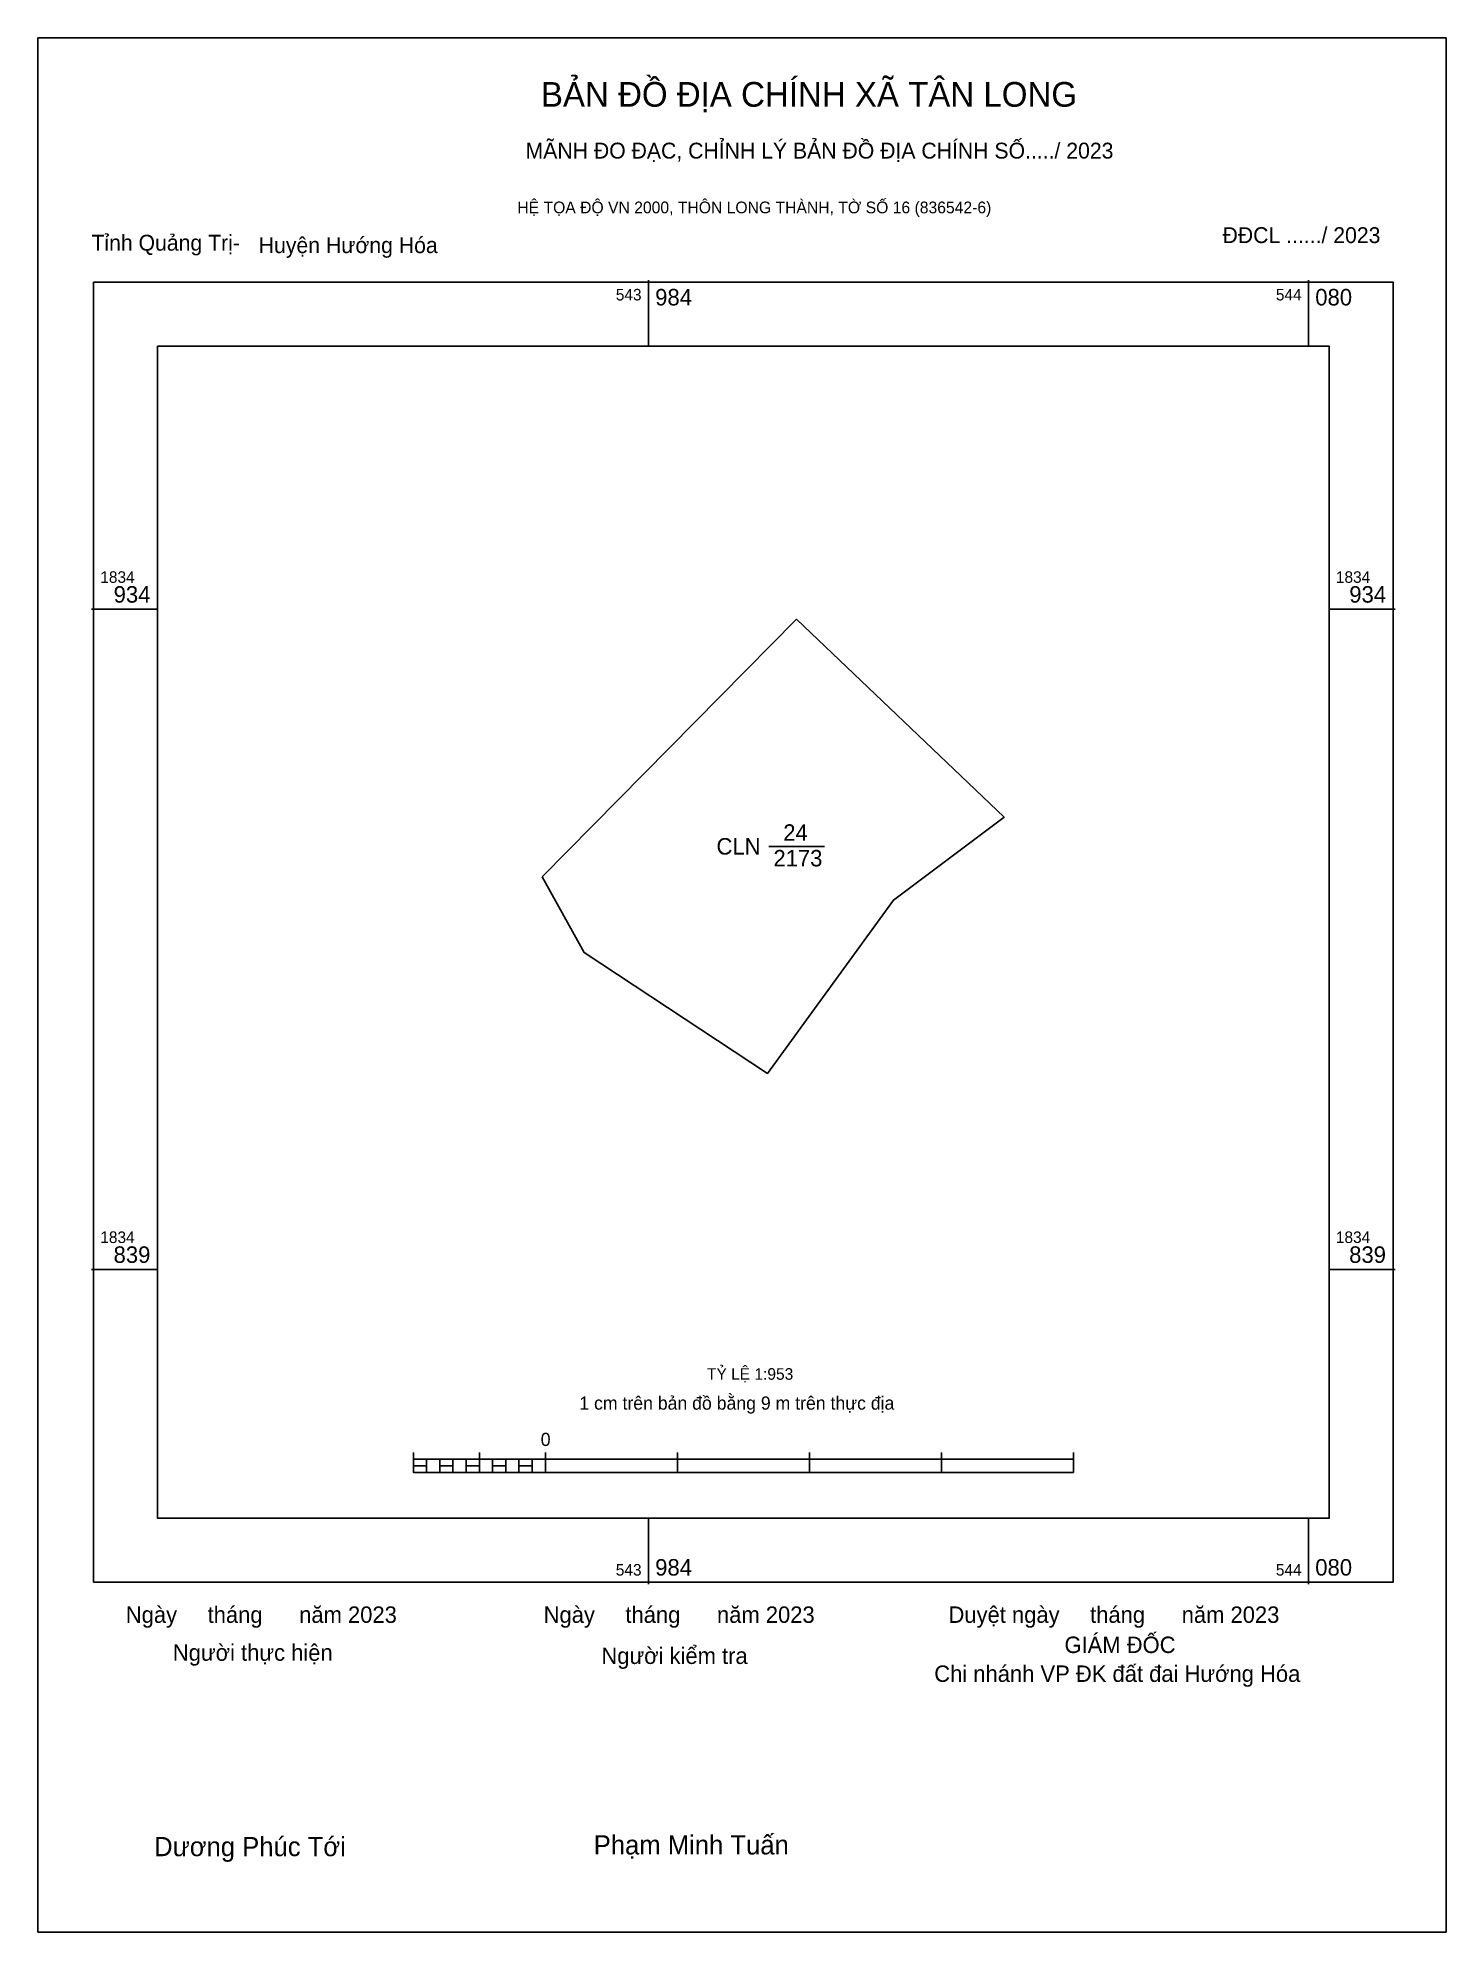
# Model space of a CAD drawing. Extents: x 543896 to 544100, y 1834744 to 1835018.
import ezdxf

# ---------------------------------------------------------------- set-up
doc = ezdxf.new("R2010")
doc.units = 0
for name, color, linetype in [('Level 10', 7, 'Continuous'), ('Level 13', 7, 'Continuous'), ('Level 15', 7, 'Continuous'), ('Level 6', 7, 'Continuous'), ('Level 62', 7, 'Continuous'), ('Level 63', 7, 'Continuous'), ('Level 9', 7, 'Continuous')]:
    doc.layers.add(name, color=color, linetype=linetype)

msp = doc.modelspace()

# ---------------------------------------------------------------- linework, layer by layer
at = {"layer": 'Level 10'}
msp.add_lwpolyline([(543969.34, 1834896.33), (544006.09, 1834933.54), (544036.11, 1834904.93), (544020.1, 1834892.96), (544001.89, 1834867.92), (543975.43, 1834885.38)], close=True, dxfattribs=at)
at = {"layer": 'Level 15'}
msp.add_lwpolyline([(543896.47, 1835017.53), (544099.98, 1835017.53), (544099.98, 1834743.86), (543896.47, 1834743.86)], close=True, dxfattribs=at)
at = {"layer": 'Level 62'}
msp.add_lwpolyline([(543913.77, 1834972.98), (544083.09, 1834972.98), (544083.09, 1834803.66), (543913.77, 1834803.66)], close=True, dxfattribs=at)
at = {"layer": 'Level 63'}
for p, q in [((543984.73, 1834982.52), (543984.73, 1834972.98)), ((544080.11, 1834982.52), (544080.11, 1834972.98)), ((543904.23, 1834934.99), (543913.77, 1834934.99)), ((544083.09, 1834934.99), (544092.63, 1834934.99)), ((543904.23, 1834839.6), (543913.77, 1834839.6)), ((544083.09, 1834839.6), (544092.63, 1834839.6)), ((543950.74, 1834813.14), (543950.74, 1834810.27)), ((543950.74, 1834812.18), (544046.13, 1834812.18)), ((543952.65, 1834812.18), (543952.65, 1834810.27)), ((543954.56, 1834812.18), (543954.56, 1834810.27)), ((543956.46, 1834812.18), (543956.46, 1834810.27)), ((543958.37, 1834812.18), (543958.37, 1834810.27)), ((543960.28, 1834813.14), (543960.28, 1834810.27)), ((543960.28, 1834812.18), (543960.28, 1834810.27)), ((543962.19, 1834812.18), (543962.19, 1834810.27)), ((543964.09, 1834812.18), (543964.09, 1834810.27)), ((543966, 1834812.18), (543966, 1834810.27)), ((543967.91, 1834812.18), (543967.91, 1834810.27)), ((543969.82, 1834813.14), (543969.82, 1834810.27)), ((543969.82, 1834812.18), (543969.82, 1834810.27)), ((543988.89, 1834813.14), (543988.89, 1834810.27)), ((544007.97, 1834813.14), (544007.97, 1834810.27)), ((544027.05, 1834813.14), (544027.05, 1834810.27)), ((544046.13, 1834813.14), (544046.13, 1834810.27)), ((543950.74, 1834810.27), (544046.13, 1834810.27)), ((543984.73, 1834803.66), (543984.73, 1834794.12)), ((544080.11, 1834803.66), (544080.11, 1834794.12))]:
    msp.add_line(p, q, dxfattribs=at)
for points in [[(543904.53, 1834982.22), (544092.33, 1834982.22), (544092.33, 1834794.42), (543904.53, 1834794.42)], [(543950.74, 1834811.23), (543952.65, 1834811.23), (543952.65, 1834810.27), (543950.74, 1834810.27)], [(543950.74, 1834811.23), (543952.65, 1834811.23), (543952.65, 1834810.27), (543950.74, 1834810.27)], [(543954.56, 1834811.23), (543956.46, 1834811.23), (543956.46, 1834810.27), (543954.56, 1834810.27)], [(543958.37, 1834811.23), (543960.28, 1834811.23), (543960.28, 1834810.27), (543958.37, 1834810.27)], [(543962.19, 1834811.23), (543964.09, 1834811.23), (543964.09, 1834810.27), (543962.19, 1834810.27)], [(543966, 1834811.23), (543967.91, 1834811.23), (543967.91, 1834810.27), (543966, 1834810.27)]]:
    msp.add_lwpolyline(points, close=True, dxfattribs=at)
at = {"layer": 'Level 9'}
msp.add_line((544002.09, 1834900.73), (544010.15, 1834900.73), dxfattribs=at)

# ---------------------------------------------------------------- texts
at = {"layer": 'Level 13'}
for s, p in [('24', (544004.19, 1834901.53)), ('CLN', (543994.54, 1834899.54)), ('2173', (544002.77, 1834897.83))]:
    msp.add_text(s, height=2.38, dxfattribs=at).set_placement(p)
at = {"layer": 'Level 6'}
msp.add_text('TỶ LỆ 1:953', height=1.6768, dxfattribs=at).set_placement((543993.17, 1834823.66))
at = {"layer": 'Level 63'}
for s, height, p in [('BẢN ĐỒ ĐỊA CHÍNH XÃ TÂN LONG', 3.5709, (543969.17, 1835007.59)), ('MÃNH ĐO ĐẠC, CHỈNH LÝ BẢN ĐỒ ĐỊA CHÍNH SỐ...../ 2023', 2.2913, (543966.95, 1835000.1)), ('HỆ TỌA ĐỘ VN 2000, THÔN LONG THÀNH, TỜ SỐ 16 (836542-6)', 1.6962, (543965.76, 1834992.19)), ('543', 1.669, (543979.99, 1834979.6)), ('984', 2.385, (543985.68, 1834978.88)), ('544', 1.669, (544075.38, 1834979.6)), ('080', 2.385, (544081.07, 1834978.88)), ('1834', 1.669, (543905.49, 1834938.8)), ('1834', 1.669, (544084.05, 1834938.8)), ('934', 2.385, (543907.42, 1834935.94)), ('934', 2.385, (544085.99, 1834935.94)), ('1834', 1.669, (543905.49, 1834843.42)), ('1834', 1.669, (544084.05, 1834843.42)), ('839', 2.385, (543907.41, 1834840.55)), ('839', 2.385, (544085.97, 1834840.55)), ('1 cm trên bản đồ bằng 9 m trên thực địa', 1.9077, (543974.72, 1834819.34)), ('0', 1.91, (543969.14, 1834814.09)), ('984', 2.385, (543985.68, 1834795.37)), ('080', 2.385, (544081.07, 1834795.37)), ('543', 1.669, (543979.99, 1834795.37)), ('544', 1.669, (544075.38, 1834795.37)), ('Ngày     tháng      năm 2023', 2.3735, (543909.18, 1834788.54)), ('Ngày     tháng      năm 2023', 2.3735, (543969.56, 1834788.54)), ('Duyệt ngày     tháng      năm 2023', 2.3735, (544028.07, 1834788.54)), ('GIÁM ĐỐC', 2.374, (544044.83, 1834784.18)), ('Người thực hiện', 2.3735, (543915.98, 1834783.06)), ('Người kiểm tra', 2.3735, (543977.91, 1834782.6)), ('Chi nhánh VP ĐK đất đai Hướng Hóa', 2.3735, (544026.01, 1834780.01)), ('Dương Phúc Tới', 2.7685, (543913.27, 1834754.83)), ('Phạm Minh Tuấn', 2.7685, (543976.8, 1834755.08))]:
    msp.add_text(s, height=height, dxfattribs=at).set_placement(p)
at = {"layer": 'Level 9'}
for s, p in [('Tỉnh Quảng Trị-', (543904.21, 1834986.79)), ('Huyện Hướng Hóa', (543928.39, 1834986.44)), ('ĐĐCL ....../ 2023', (544067.67, 1834987.89))]:
    msp.add_text(s, height=2.2913, dxfattribs=at).set_placement(p)

doc.saveas('drawing.dxf')
